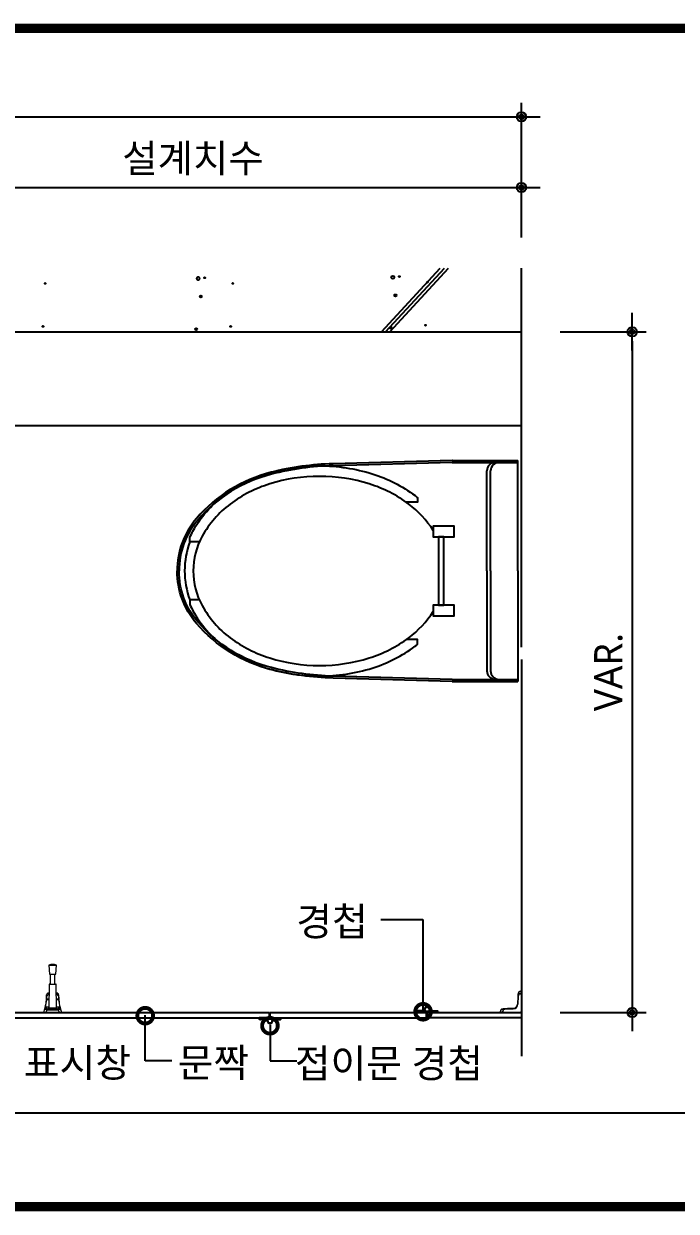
# Model space of a CAD drawing. Extents: x -256 to 8104, y -176 to 5714.
# Drawn here: x 3790 to 4485, y 2764 to 4029 of the extents above; entities that cross this region are included whole.
import ezdxf
from ezdxf.enums import TextEntityAlignment as Align

# ---------------------------------------------------------------- set-up
doc = ezdxf.new("R2010")
doc.units = 0
doc.header["$LTSCALE"] = 30
doc.layers.get('0').update_dxf_attribs({"linetype": 'CONTINUOUS'})
doc.layers.get('DEFPOINTS').update_dxf_attribs({"linetype": 'CONTINUOUS'})
for name, color, linetype in [('0_toilet', 6, 'CONTINUOUS'), ('DIM', 7, 'CONTINUOUS'), ('HAT', 8, 'CONTINUOUS'), ('경첩', 4, 'CONTINUOUS'), ('문자', 3, 'CONTINUOUS'), ('부자재', 4, 'CONTINUOUS'), ('옷걸이', 4, 'CONTINUOUS'), ('치수', 1, 'CONTINUOUS'), ('해치', 8, 'CONTINUOUS')]:
    doc.layers.add(name, color=color, linetype=linetype)
doc.styles.add('돋움', font='malgun.ttf')
doc.dimstyles.new('10', dxfattribs={"dimscale": 10, "dimtxt": 3, "dimasz": 1, "dimexe": 1.5, "dimexo": 2, "dimgap": 1, "dimtad": 1, "dimdec": 0, "dimlunit": 6, "dimtxsty": '돋움', "dimblk": 'DIMDOT', "dimcen": -1, "dimdle": 1.5, "dimclrt": 3, "dimazin": 3, "dimtfac": 1, "dimtdec": 0, "dimtix": 1, "dimtmove": 2, "dimatfit": 3, "dimldrblk": 'DIMDOT', "dimarcsym": 0})

# ---------------------------------------------------------------- blocks, each defined once
blk = doc.blocks.new('DIMDOT')
at = {"linetype": 'Continuous'}
blk.add_line((-2, 0), (2, 0), dxfattribs=at)
for radius in [0.5, 0.25]:
    blk.add_circle((0, 0), radius, dxfattribs=at)
blk = doc.blocks.new('*D20')
at = {"layer": 'DEFPOINTS', "color": 0}
for p in [(4341.3, 3701.1), (4341.3, 2976.1), (4438.2, 2976.1)]:
    blk.add_point(p, dxfattribs=at)
at = {"layer": 'DIM', "color": 0, "lineweight": -2, "ltscale": 10}
for p, q in [((4361.3, 3701.1), (4453.2, 3701.1)), ((4438.2, 3691.1), (4438.2, 2986.1)), ((4361.3, 2976.1), (4453.2, 2976.1))]:
    blk.add_line(p, q, dxfattribs=at)
at = {"layer": 'DIM', "color": 0, "lineweight": -2, "xscale": 10, "yscale": 10, "zscale": 10}
for p, rotation in [((4438.2, 3701.1), 90), ((4438.2, 2976.1), 270)]:
    blk.add_blockref('DIMDOT', p, dxfattribs=dict(at, rotation=rotation))
at = {"layer": 'DIM', "color": 3, "insert": (4412.9, 3338.6), "char_height": 30, "attachment_point": 5, "rotation": 90, "style": '돋움'}
blk.add_mtext('VAR.', dxfattribs=at)
blk = doc.blocks.new('_DOTSMALL')
at = {"color": 0, "linetype": 'ByBlock', "const_width": 0.5}
blk.add_lwpolyline([(-0.0625, 0, 1), (0.0625, 0, 1)], format="xyb", close=True, dxfattribs=at)
blk = doc.blocks.new('A$C63EC304E')
at = {"layer": '치수', "color": 1, "xscale": 2.5, "yscale": 2.5, "zscale": 2.5, "rotation": 234.3098741996962}
blk.add_blockref('_DOTSMALL', (0.312, 0.312), dxfattribs=at)
blk = doc.blocks.new('A$C2BC9653E')
at = {"layer": '치수', "xscale": 0.3333333333333333, "yscale": 0.3333333333333333, "zscale": 0.3333333333333333}
blk.add_blockref('A$C63EC304E', (0, 0), dxfattribs=at)
blk = doc.blocks.new('A$C7FC71301')
at = {"layer": '치수', "rotation": 180}
blk.add_blockref('A$C2BC9653E', (0.208, 0.208), dxfattribs=at)
blk = doc.blocks.new('A$C4A20372B')
at = {"layer": '치수'}
blk.add_blockref('A$C7FC71301', (0, 0), dxfattribs=at)
blk = doc.blocks.new('A$C566469F5')
at = {"layer": '치수'}
blk.add_blockref('A$C4A20372B', (0, 0), dxfattribs=at)
blk = doc.blocks.new('A$C7E317CD4')
at = {"layer": '해치', "xscale": 2, "yscale": 2, "zscale": 2}
blk.add_blockref('A$C566469F5', (0, 0), dxfattribs=at)
blk = doc.blocks.new('A$C601D7F27')
at = {"layer": '치수'}
blk.add_blockref('A$C7E317CD4', (0, 0), dxfattribs=at)
blk = doc.blocks.new('A$C38802C08')
at = {"layer": '치수'}
blk.add_blockref('A$C601D7F27', (0, 0), dxfattribs=at)
blk = doc.blocks.new('A$C10E41893')
at = {"layer": '부자재'}
for p, q in [((6.5, 0), (6.5, 196)), ((123.3, 196), (6.5, 196)), ((123.3, 192.5), (6.5, 192.5)), ((54.8, 0), (54.8, 177.5)), ((61.4, 0), (61.4, 177.5)), ((6.5, 0), (6.5, -196)), ((54.8, 0), (54.8, -177.5)), ((61.4, 0), (61.4, -177.5)), ((123.3, -192.5), (6.5, -192.5)), ((123.3, -196), (6.5, -196))]:
    blk.add_line(p, q, dxfattribs=at)
for points in [[(122.7, 196, -0.012538), (123.3, 196), (334.6, 190.3, -0.055395), (444.7, 175.1, -0.154276), (576.9, 93.3, -0.179504), (611.5, 0, -0.179504)], [(122.8, 192.5, -0.012538), (123.2, 192.5), (334.5, 186.8, -0.055395), (443.8, 171.7, -0.154276), (574.3, 91, -0.179504), (608, 0, -0.179504)], [(572, 51.4), (588.8, 51.4), (588.8, 59.6, 0.021185), (583.3, 70.7, 0.106084), (528.4, 133.7, 0.085733), (452.6, 172.4, 0.075373), (358.7, 186.6, 0.075373), (264.8, 172.4, 0.085733), (189, 133.7, 0.007337), (184.4, 130.1), (184.4, 122), (204.7, 122)], [(156.7, -72, 0.089162), (200.2, -118.7, 0.085733), (270.3, -154.5, 0.075373), (358.7, -167.9, 0.075373), (447.1, -154.5, 0.085733), (517.2, -118.7, 0.106084), (567, -61.6, 0.126931), (582.8, 0, 0.126931), (567, 61.6, 0.106084), (517.2, 118.7, 0.085733), (447.1, 154.5, 0.075373), (358.7, 167.9, 0.075373), (270.3, 154.5, 0.085733), (200.2, 118.7, 0.089162), (156.7, 72)], [(588.8, -51.4, 0.090214), (598.2, 0, 0.090214), (588.8, 51.4, 0.106084)], [(122.7, -196, 0.012538), (123.3, -196), (334.6, -190.3, 0.055395), (444.7, -175.1, 0.154276), (576.9, -93.3, 0.179504), (611.5, 0, 0.179504)], [(122.8, -192.5, 0.012538), (123.2, -192.5), (334.5, -186.8, 0.055395), (443.8, -171.7, 0.154276), (574.3, -91, 0.179504), (608, 0, 0.179504)], [(572, -51.4), (588.8, -51.4), (588.8, -59.6, -0.021185), (583.3, -70.7, -0.106084), (528.4, -133.7, -0.085733), (452.6, -172.4, -0.075373), (358.7, -186.6, -0.075373), (264.8, -172.4, -0.085733), (189, -133.7, -0.007337), (184.4, -130.1), (184.4, -122), (204.7, -122)]]:
    blk.add_lwpolyline(points, format="xyb", dxfattribs=at)
blk.add_lwpolyline([(138, -60.8), (119.3, -60.8), (119.3, -79.5), (156.7, -79.5), (156.7, -60.8), (138, -60.8), (147.3, -60.8), (147.3, 60.8), (138, 60.8), (156.7, 60.8), (156.7, 79.5), (119.3, 79.5), (119.3, 60.8), (138, 60.8), (138, -60.8), (119.3, -60.8)], dxfattribs=at)
for centre, start, end in [((39.8, 177.5), 0, 90), ((46.4, 177.5), 0, 90), ((39.8, -177.5), 270, 0), ((46.4, -177.5), 270, 0)]:
    blk.add_arc(centre, 15, start, end, dxfattribs=at)
blk = doc.blocks.new('*D35')
at = {"layer": 'DEFPOINTS', "color": 0}
for p in [(4320.2, 3854.6), (3620.2, 3781.5), (4320.2, 3781.5)]:
    blk.add_point(p, dxfattribs=at)
at = {"layer": 'DIM', "color": 0, "lineweight": -2}
for p, q in [((3620.2, 3801.5), (3620.2, 3869.6)), ((4320.2, 3801.5), (4320.2, 3869.6)), ((3630.2, 3854.6), (4310.2, 3854.6))]:
    blk.add_line(p, q, dxfattribs=at)
at = {"layer": 'DIM', "color": 0, "lineweight": -2, "xscale": 10, "yscale": 10, "zscale": 10, "rotation": 180}
blk.add_blockref('DIMDOT', (3620.2, 3854.6), dxfattribs=at)
at = {"layer": 'DIM', "color": 0, "lineweight": -2, "xscale": 10, "yscale": 10, "zscale": 10}
blk.add_blockref('DIMDOT', (4320.2, 3854.6), dxfattribs=at)
at = {"layer": 'DIM', "color": 3, "insert": (3970.2, 3884.3), "char_height": 30, "attachment_point": 5, "style": '돋움'}
blk.add_mtext('설계치수', dxfattribs=at)
blk = doc.blocks.new('*D36')
at = {"layer": 'DEFPOINTS', "color": 0}
for p in [(4320.2, 3930), (2620.2, 3781.5), (4320.2, 3781.5)]:
    blk.add_point(p, dxfattribs=at)
at = {"layer": 'DIM', "color": 0, "lineweight": -2}
for p, q in [((2620.2, 3801.5), (2620.2, 3945)), ((4320.2, 3801.5), (4320.2, 3945)), ((2630.2, 3930), (4310.2, 3930))]:
    blk.add_line(p, q, dxfattribs=at)
at = {"layer": 'DIM', "color": 0, "lineweight": -2, "xscale": 10, "yscale": 10, "zscale": 10, "rotation": 180}
blk.add_blockref('DIMDOT', (2620.2, 3930), dxfattribs=at)
at = {"layer": 'DIM', "color": 0, "lineweight": -2, "xscale": 10, "yscale": 10, "zscale": 10}
blk.add_blockref('DIMDOT', (4320.2, 3930), dxfattribs=at)
at = {"layer": 'DIM', "color": 3, "insert": (3470.2, 3959.6), "char_height": 30, "attachment_point": 5, "style": '돋움'}
blk.add_mtext('설계치수', dxfattribs=at)
blk = doc.blocks.new('FOLDING_06')
for p, q in [((4320.2, 3365.2), (4320.2, 3768.8)), ((2620.2, 3701.1), (4320.2, 3701.1)), ((2620.2, 3601.1), (4320.2, 3601.1)), ((4320.2, 3351.9), (4320.2, 2929.3))]:
    blk.add_line(p, q)
at = {"color": 8}
for p, q in [((2484.2, 2869.2), (4446.7, 2869.2)), ((4446.7, 2869.2), (5832, 2869.2))]:
    blk.add_line(p, q, dxfattribs=at)
at = {"color": 8, "const_width": 10}
for points in [[(2484.2, 4024.2), (5832, 4024.2)], [(47.4, 2769.2), (5832, 2769.2)]]:
    blk.add_lwpolyline(points, dxfattribs=at)
at = {"layer": '0_toilet'}
for p, q in [((3740, 2976.1), (4051.8, 2976.1)), ((4051.8, 2970.1), (4051.8, 2976.1)), ((4052.5, 2976.1), (4219.2, 2976.1)), ((4052.5, 2970.1), (4052.5, 2976.1)), ((4219.2, 2970.1), (4219.2, 2976.1)), ((4220, 2976.1), (4320.2, 2976.1)), ((4220, 2970.1), (4220, 2976.1)), ((3740, 2970.1), (4051.8, 2970.1)), ((4052.5, 2970.1), (4219.2, 2970.1)), ((4320.2, 2970.1), (4220, 2970.1))]:
    blk.add_line(p, q, dxfattribs=at)
at = {"layer": '경첩', "color": 4, "linetype": 'Continuous', "lineweight": 15}
for p, q in [((4319.1, 2998.3), (4319.1, 2998.6)), ((4320.2, 2998.6), (4319.1, 2998.6)), ((4319.1, 2998.3), (4320.2, 2998.3)), ((4320.2, 2998.3), (4320.2, 2998.6)), ((4320.2, 2996.2), (4320.2, 2998.3)), ((4316.1, 2987), (4316, 2986)), ((4316, 2986), (4316.2, 2985.8)), ((4316, 2986), (4316, 2985.9)), ((4316, 2985.9), (4316.2, 2985.7)), ((4316, 2985.9), (4316, 2985.6)), ((4316, 2985.6), (4316.2, 2985.4)), ((4316, 2985.6), (4316, 2985.5)), ((4316, 2985.5), (4316.2, 2985.3)), ((4316, 2985.5), (4316, 2984.9)), ((4316.2, 2990.5), (4316.1, 2987.6)), ((4316.1, 2987.6), (4316.3, 2987.4)), ((4316.1, 2987.6), (4316.3, 2987.4)), ((4316.1, 2987.6), (4316.1, 2987.2)), ((4316.1, 2987.2), (4316.3, 2987)), ((4316.1, 2987), (4316.3, 2986.7)), ((4316.6, 2993.8), (4316.2, 2984.8)), ((4316.3, 2991.5), (4316.2, 2990.8)), ((4316.2, 2990.8), (4316.5, 2990.6)), ((4316.2, 2990.5), (4316.5, 2990.3)), ((4316.4, 2995.2), (4316.3, 2992.5)), ((4316.3, 2992.5), (4316.6, 2992.3)), ((4316.3, 2991.8), (4316.5, 2991.6)), ((4316.3, 2991.5), (4316.5, 2991.3)), ((4316.4, 2995.2), (4316.7, 2995)), ((4316.5, 2984.8), (4316.9, 2993.8)), ((4316.7, 2996.3), (4316.6, 2993.8)), ((4316.6, 2995.8), (4316.7, 2995.7)), ((4316.9, 2994.9), (4317, 2996.3)), ((4319, 2996.1), (4319, 2996.2)), ((4319, 2996.2), (4320.2, 2996.2)), ((4319, 2996.1), (4319, 2995.8)), ((4320.2, 2996.1), (4319, 2996.1)), ((4319, 2995.8), (4320.2, 2995.8)), ((4320.2, 2995.8), (4320.2, 2996.1)), ((4320.2, 2995.8), (4320.2, 2977.6)), ((4298, 2977.2), (4297.7, 2977.2)), ((4297.7, 2977.2), (4297.7, 2976.1)), ((4297.7, 2976.1), (4298, 2976.1)), ((4298, 2976.1), (4298, 2977.2)), ((4298, 2976.1), (4300.1, 2976.1)), ((4302.5, 2979.7), (4300, 2979.5)), ((4300, 2979.3), (4301.4, 2979.4)), ((4300.1, 2976.1), (4300.1, 2977.3)), ((4300.1, 2977.3), (4300.2, 2977.3)), ((4300.2, 2977.3), (4300.5, 2977.3)), ((4300.2, 2977.3), (4300.2, 2976.1)), ((4300.2, 2976.1), (4300.5, 2976.1)), ((4300.5, 2979.7), (4300.6, 2979.8)), ((4300.5, 2979.7), (4300.6, 2979.6)), ((4300.5, 2976.1), (4300.5, 2977.3)), ((4318.7, 2976.1), (4300.5, 2976.1)), ((4303.8, 2980), (4300.6, 2979.8)), ((4311.4, 2980.1), (4302.5, 2979.7)), ((4302.5, 2979.4), (4311.5, 2979.8)), ((4303.8, 2980), (4304, 2979.7)), ((4304.4, 2980), (4304.7, 2979.8)), ((4304.8, 2980), (4305, 2979.8)), ((4308.2, 2980.2), (4305.5, 2980.1)), ((4305.5, 2980.1), (4305.7, 2979.8)), ((4308.2, 2980.2), (4308.4, 2979.9)), ((4308.8, 2980.2), (4309.1, 2980)), ((4309.2, 2980.2), (4309.4, 2980)), ((4309.8, 2980.3), (4310.1, 2980)), ((4311.2, 2980.3), (4309.8, 2980.3)), ((4311.2, 2980.3), (4311.4, 2980.1)), ((4311.4, 2980.3), (4311.2, 2980.3)), ((4312.4, 2980.5), (4312.6, 2980.3)), ((4313, 2980.7), (4313.2, 2980.5)), ((4313.2, 2980.8), (4313.4, 2980.6)), ((4313.7, 2981), (4313.9, 2980.8)), ((4313.9, 2981.2), (4314.1, 2981)), ((4315, 2982.2), (4315.2, 2982)), ((4315.1, 2982.4), (4315.3, 2982.2)), ((4315.4, 2982.8), (4315.6, 2982.7)), ((4315.5, 2983.1), (4315.7, 2982.9)), ((4315.7, 2983.5), (4315.9, 2983.3)), ((4316, 2983.8), (4315.8, 2984)), ((4315.8, 2984), (4316, 2983.8)), ((4315.9, 2984.6), (4316.2, 2984.4)), ((4315.9, 2984.4), (4316.1, 2984.1))]:
    blk.add_line(p, q, dxfattribs=at)
at = {"layer": '경첩', "color": 4, "linetype": 'Continuous', "lineweight": 15, "flags": 128}
for points in [[(4316.1, 2987.6), (4316.1, 2987.6), (4316.1, 2987.6)], [(4316.1, 2987.2), (4316.1, 2987.1), (4316.1, 2987), (4316.1, 2987)], [(4316.3, 2992.5), (4316.3, 2992.4), (4316.3, 2992.3), (4316.3, 2992.1), (4316.3, 2992), (4316.3, 2992), (4316.3, 2991.9), (4316.3, 2991.9), (4316.3, 2991.8)], [(4316.5, 2995.7), (4316.5, 2995.6), (4316.5, 2995.5), (4316.5, 2995.4), (4316.4, 2995.2)], [(4316.5, 2995.7), (4316.5, 2995.8), (4316.5, 2995.8), (4316.5, 2995.8), (4316.5, 2995.8), (4316.5, 2995.8), (4316.5, 2995.8), (4316.6, 2995.8), (4316.6, 2995.8)], [(4316.6, 2993.8), (4316.6, 2993.8), (4316.6, 2993.8), (4316.7, 2993.8), (4316.7, 2993.8), (4316.7, 2993.8), (4316.8, 2993.8), (4316.8, 2993.8), (4316.9, 2993.8)], [(4317, 2996.3), (4316.9, 2996.3), (4316.9, 2996.3), (4316.9, 2996.3), (4316.8, 2996.3), (4316.8, 2996.3), (4316.8, 2996.3), (4316.8, 2996.3), (4316.7, 2996.3)], [(4300, 2979.3), (4300, 2979.3), (4300, 2979.4), (4300, 2979.4), (4300, 2979.5), (4300, 2979.5), (4300, 2979.5), (4300, 2979.5), (4300, 2979.5)], [(4302.5, 2979.7), (4302.5, 2979.7), (4302.5, 2979.6), (4302.5, 2979.6), (4302.5, 2979.6), (4302.5, 2979.5), (4302.5, 2979.5), (4302.5, 2979.5), (4302.5, 2979.4)], [(4304.4, 2980), (4304.4, 2980), (4304.4, 2980), (4304.3, 2980), (4304.2, 2980), (4304.1, 2980), (4304, 2980), (4303.9, 2980), (4303.8, 2980)], [(4305.5, 2980.1), (4305.3, 2980), (4305.2, 2980), (4305.1, 2980), (4305, 2980), (4304.9, 2980), (4304.9, 2980), (4304.8, 2980), (4304.8, 2980), (4304.8, 2980)], [(4308.8, 2980.2), (4308.8, 2980.2), (4308.8, 2980.2), (4308.7, 2980.2), (4308.6, 2980.2), (4308.5, 2980.2), (4308.4, 2980.2), (4308.3, 2980.2), (4308.2, 2980.2)], [(4309.8, 2980.3), (4309.7, 2980.3), (4309.6, 2980.2), (4309.5, 2980.2), (4309.4, 2980.2), (4309.3, 2980.2), (4309.2, 2980.2), (4309.2, 2980.2), (4309.2, 2980.2)], [(4311.4, 2980.1), (4311.4, 2980.1), (4311.4, 2980.1), (4311.4, 2980), (4311.4, 2980), (4311.5, 2980), (4311.5, 2979.9), (4311.5, 2979.9), (4311.5, 2979.8)], [(4315.8, 2984), (4315.8, 2984), (4315.8, 2984)], [(4315.9, 2984.6), (4315.9, 2984.4), (4315.9, 2984.4)], [(4316.2, 2984.8), (4316.2, 2984.8), (4316.2, 2984.8), (4316.2, 2984.8), (4316.3, 2984.8), (4316.3, 2984.8), (4316.4, 2984.8), (4316.4, 2984.8), (4316.5, 2984.8)]]:
    blk.add_lwpolyline(points, dxfattribs=at)
at = {"layer": '경첩', "color": 4, "linetype": 'Continuous', "lineweight": 15}
for centre, radius, start, end in [((4319.1, 2996.2), 2.35, 90, 177.3017), ((4319.1, 2996.2), 2.1, 90, 177.3017), ((4319, 2993.7), 2.35, 90, 177.3017), ((4319, 2993.7), 2.1, 90, 177.3017), ((4300.1, 2977.2), 2.35, 92.6983, 180), ((4300.1, 2977.2), 2.1, 92.6983, 180), ((4302.6, 2977.3), 2.35, 92.6983, 180), ((4302.6, 2977.3), 2.1, 92.6983, 180), ((4311.2, 2985.1), 5, 272.6983, 357.3017), ((4311.2, 2985.1), 4.75, 272.6983, 285), ((4311.2, 2985.1), 5.25, 272.6983, 357.3017), ((4311.2, 2985.1), 4.75, 284.9998, 291.7506), ((4311.2, 2985.1), 4.75, 294.9948, 301.2998), ((4311.2, 2985.1), 4.75, 301.2991, 304.3858), ((4311.2, 2985.1), 4.75, 304.3849, 322.5608), ((4311.2, 2985.1), 4.75, 322.5612, 325.6145), ((4311.2, 2985.1), 4.75, 325.6151, 331.8264), ((4311.2, 2985.1), 4.75, 335.0052, 340.234), ((4311.2, 2985.1), 4.75, 340.234, 346.7569), ((4311.2, 2985.1), 4.75, 346.8377, 351.3944), ((4311.2, 2985.1), 4.75, 354.0912, 357.3017), ((4318.7, 2977.6), 1.5, 270, 0)]:
    blk.add_arc(centre, radius, start, end, dxfattribs=at)
at = {"layer": '부자재'}
for p, q in [((4208.1, 2977), (4208.1, 2976.1)), ((4218.8, 2976.1), (4208.1, 2976.1)), ((4215.9, 2978.1), (4208.7, 2977.6)), ((4209.4, 2977.1), (4209.4, 2976.1)), ((4219.6, 2976.6), (4219.6, 2975.8)), ((4219.9, 2975.8), (4219.6, 2975.8)), ((4219.9, 2976.6), (4219.9, 2975.8)), ((4220.3, 2976.1), (4231.3, 2976.1)), ((4220.3, 2976.1), (4220.3, 2976.1)), ((4222.6, 2978.2), (4230.8, 2977.6)), ((4230.1, 2977.1), (4230.1, 2976.1)), ((4231.3, 2977), (4231.3, 2976.1)), ((4040.7, 2969.1), (4040.7, 2970.1)), ((4051.3, 2970.1), (4040.7, 2970.1)), ((4048.4, 2968), (4041.2, 2968.5)), ((4041.9, 2969), (4041.9, 2970.1)), ((4052.1, 2969.5), (4052.1, 2970.3)), ((4052.4, 2970.3), (4052.1, 2970.3)), ((4052.4, 2969.5), (4052.4, 2970.3)), ((4052.9, 2970.1), (4063.8, 2970.1)), ((4052.9, 2970), (4052.9, 2970.1)), ((4055.1, 2967.9), (4063.3, 2968.5)), ((4062.6, 2969), (4062.6, 2970.1)), ((4063.8, 2969.1), (4063.8, 2970.1))]:
    blk.add_line(p, q, dxfattribs=at)
at = {"layer": '부자재', "color": 1}
for centre in [(4219.7, 2979.3), (4052.3, 2966.9)]:
    blk.add_circle(centre, 2.34, dxfattribs=at)
at = {"layer": '부자재'}
for centre, radius, start, end in [((4208.8, 2977), 0.7, 101.7765, 181.6712), ((4210.2, 2976.9), 0.884, 113.4077, 164.5497), ((4215.8, 2979.4), 1.29, 272.9231, 352.4724), ((4219.7, 2979.3), 2.62, 270, 180), ((4220.1, 2975), 1.65, 102.5267, 141.5475), ((4219.4, 2975), 1.65, 43.1003, 77.4733), ((4219.8, 2978.9), 2.86, 280.084, 345.9792), ((4223.6, 2979.4), 1.29, 187.5276, 267.0769), ((4229.2, 2976.9), 0.884, 15.4503, 67.3004), ((4230.6, 2977), 0.7, 358.3288, 78.2235), ((4041.4, 2969.2), 0.7, 178.3288, 258.2235), ((4042.8, 2969.2), 0.884, 195.4503, 246.5923), ((4048.4, 2966.7), 1.29, 7.5276, 87.0769), ((4052.3, 2966.9), 2.62, 180, 90), ((4052.6, 2971.1), 1.65, 218.4525, 257.4733), ((4051.9, 2971.1), 1.65, 282.5267, 316.8997), ((4052.4, 2967.2), 2.86, 14.0208, 79.916), ((4056.2, 2966.7), 1.29, 92.9231, 172.4724), ((4061.7, 2969.2), 0.884, 292.6996, 344.5497), ((4063.2, 2969.2), 0.7, 281.7765, 1.6712)]:
    blk.add_arc(centre, radius, start, end, dxfattribs=at)
at = {"layer": '옷걸이', "lineweight": 15}
for p, q in [((3816.7, 3026.4), (3817.5, 3016.9)), ((3816.7, 3026.4), (3824.7, 3026.4)), ((3824, 3016.9), (3824.7, 3026.4)), ((3817.5, 3016.9), (3824, 3016.9)), ((3818.2, 3016.9), (3818.2, 3006.1)), ((3823.2, 3006.1), (3823.2, 3016.9)), ((3817, 3005.8), (3816.8, 2980.6)), ((3824.5, 3005.8), (3817, 3005.8)), ((3817.2, 3006.1), (3820.7, 3006.1)), ((3820.7, 3006.1), (3824.2, 3006.1)), ((3824.7, 2980.6), (3824.5, 3005.8)), ((3816.8, 2989.6), (3814.4, 2989.6)), ((3814.5, 2990.4), (3816.8, 2990.4)), ((3816.9, 2996.7), (3816.8, 2996.7)), ((3816.8, 2996.7), (3816.8, 2996.6)), ((3816.9, 2996.6), (3816.8, 2996.6)), ((3816.8, 2995.1), (3816.8, 2994.7)), ((3816.8, 2995.1), (3816.9, 2995.1)), ((3816.9, 2994.7), (3816.8, 2994.7)), ((3824.7, 2996.7), (3824.6, 2996.7)), ((3824.7, 2996.6), (3824.6, 2996.6)), ((3824.6, 2995.1), (3824.7, 2995.1)), ((3824.7, 2994.7), (3824.6, 2994.7)), ((3824.6, 2990.4), (3827, 2990.4)), ((3827.1, 2989.6), (3824.6, 2989.6)), ((3824.7, 2996.7), (3824.7, 2996.6)), ((3824.7, 2995.1), (3824.7, 2994.7)), ((3811.2, 2976.1), (3812.1, 2978.6)), ((3813.6, 2976.1), (3811.2, 2976.1)), ((3812.1, 2978.6), (3812.1, 2978.6)), ((3812.1, 2978.6), (3812.1, 2978.6)), ((3814.5, 2981.5), (3813, 2981.5)), ((3814.5, 2981.4), (3813, 2981.4)), ((3813.1, 2979.4), (3813, 2979.4)), ((3813, 2979.3), (3813, 2979.3)), ((3828.4, 2979.3), (3813, 2979.3)), ((3814.4, 2978.6), (3813.6, 2976.1)), ((3827.9, 2976.1), (3813.6, 2976.1)), ((3814.4, 2980.9), (3814.5, 2981.5)), ((3814.4, 2978.6), (3814.4, 2979.3)), ((3814.4, 2979.3), (3827, 2979.3)), ((3827, 2978.6), (3814.4, 2978.6)), ((3825.5, 2980.6), (3816, 2980.6)), ((3828.4, 2981.5), (3827, 2981.5)), ((3827, 2981.5), (3827.1, 2980.9)), ((3828.4, 2981.4), (3827, 2981.4)), ((3827, 2978.6), (3827, 2979.3)), ((3827.9, 2976.1), (3827, 2978.6)), ((3830.2, 2976.1), (3827.9, 2976.1)), ((3828.5, 2979.4), (3828.4, 2979.4)), ((3828.4, 2979.3), (3828.4, 2979.3)), ((3828.6, 2979.4), (3828.5, 2979.4)), ((3829.4, 2978.6), (3830.2, 2976.1)), ((3829.4, 2978.6), (3829.4, 2978.6)), ((3829.4, 2978.6), (3829.4, 2978.6))]:
    blk.add_line(p, q, dxfattribs=at)
at = {"layer": '옷걸이', "lineweight": 15, "flags": 128}
for points in [[(3814.1, 2989.6), (3814.2, 2989.6), (3814.2, 2989.6), (3814.2, 2989.6), (3814.2, 2989.6), (3814.3, 2989.6), (3814.3, 2989.6), (3814.3, 2989.6), (3814.4, 2989.6)], [(3816.8, 2996.7), (3816.8, 2996.7), (3816.4, 2996.7), (3816.1, 2996.6), (3815.8, 2996.5), (3815.5, 2996.4), (3815.2, 2996.3), (3815, 2996.1), (3814.7, 2996), (3814.6, 2995.8), (3814.4, 2995.5), (3814.3, 2995.3), (3814.3, 2995.1), (3814.3, 2995)], [(3816.8, 2996.6), (3816.4, 2996.6), (3816, 2996.5), (3815.6, 2996.4), (3815.2, 2996.2), (3814.9, 2996.1), (3814.7, 2995.8), (3814.5, 2995.6), (3814.4, 2995.3), (3814.3, 2995), (3814.3, 2995)], [(3814.3, 2993.5), (3814.4, 2993.7), (3814.5, 2994), (3814.6, 2994.2), (3814.9, 2994.5), (3815.2, 2994.7), (3815.5, 2994.8), (3815.9, 2994.9), (3816.3, 2995), (3816.8, 2995.1)], [(3816.8, 2994.7), (3816.3, 2994.7), (3816, 2994.6), (3815.6, 2994.5), (3815.3, 2994.4), (3815.1, 2994.2), (3814.9, 2994), (3814.7, 2993.8), (3814.6, 2993.5), (3814.6, 2993.3)], [(3827.2, 2995), (3827.2, 2995), (3827.1, 2995.2), (3827.1, 2995.4), (3827, 2995.7), (3826.8, 2995.9), (3826.6, 2996), (3826.4, 2996.2), (3826.2, 2996.4), (3825.9, 2996.5), (3825.6, 2996.6), (3825.2, 2996.6), (3824.9, 2996.7), (3824.7, 2996.7)], [(3827.2, 2995), (3827.1, 2995.2), (3827, 2995.5), (3826.9, 2995.7), (3826.6, 2996), (3826.4, 2996.2), (3826, 2996.3), (3825.6, 2996.5), (3825.2, 2996.6), (3824.7, 2996.6), (3824.7, 2996.6)], [(3824.7, 2995.1), (3825.1, 2995), (3825.5, 2995), (3825.9, 2994.9), (3826.2, 2994.7), (3826.5, 2994.5), (3826.8, 2994.3), (3827, 2994.1), (3827.1, 2993.8), (3827.2, 2993.5)], [(3826.9, 2993.3), (3826.8, 2993.6), (3826.7, 2993.8), (3826.6, 2994), (3826.3, 2994.2), (3826.1, 2994.4), (3825.7, 2994.5), (3825.4, 2994.6), (3825, 2994.7), (3824.7, 2994.7)], [(3827.3, 2989.6), (3827.3, 2989.6), (3827.3, 2989.6), (3827.3, 2989.6), (3827.2, 2989.6), (3827.2, 2989.6), (3827.2, 2989.6), (3827.1, 2989.6), (3827.1, 2989.6)], [(3812.8, 2981.3), (3812.8, 2981.3), (3812.8, 2981.3)], [(3813, 2979.4), (3812.9, 2979.4), (3812.9, 2979.4)], [(3813, 2981.4), (3813, 2981.5), (3813, 2981.4)], [(3813.1, 2979.4), (3813, 2979.3), (3813, 2979.3)], [(3813, 2979.4), (3813, 2979.4), (3813.1, 2979.4)], [(3815.2, 2979.3), (3814.8, 2979.4), (3814.6, 2979.4), (3814.5, 2979.4), (3814.6, 2979.5), (3814.9, 2979.5), (3815, 2979.5)], [(3816.8, 2981.8), (3816.2, 2981.8), (3814.9, 2981.8)], [(3826.6, 2981.8), (3825, 2981.8), (3824.7, 2981.8)], [(3826.5, 2979.5), (3826.8, 2979.5), (3826.9, 2979.4), (3826.9, 2979.4), (3826.8, 2979.4), (3826.4, 2979.4), (3826, 2979.3)], [(3828.4, 2979.3), (3828.4, 2979.3), (3828.4, 2979.4)], [(3828.5, 2979.4), (3828.5, 2979.4), (3828.4, 2979.4)]]:
    blk.add_lwpolyline(points, dxfattribs=at)
at = {"layer": '옷걸이', "lineweight": 15}
for centre, radius, start, end in [((3820.7, 3016.1), 11, 68.7607, 111.2393), ((3817.2, 3005.8), 0.25, 90, 179.5), ((3824.2, 3005.8), 0.25, 0.5, 90), ((3761.5, 2993.8), 52.8, 346.2317, 355.4136), ((3761.5, 2993.8), 53, 346.5097, 355.4136), ((3761.5, 2993.8), 52.8, 355.4136, 356.451), ((3761.5, 2993.8), 52.8, 356.4511, 359.6096), ((3814.4, 2990.6), 0.23, 185.4574, 275.1888), ((3761.5, 2993.8), 52.8, 359.6096, 1.2369), ((3814.5, 2993.5), 0.227, 188.2087, 276.392), ((3780.5, 2993), 34.1, 354.2736, 355.5668), ((3761.5, 2993.6), 53, 356.4511, 359.6096), ((3761.5, 2995.4), 55.3, 359.6189, 1.2073), ((3879.9, 2995.4), 55.3, 178.7927, 180.3811), ((3826.9, 2993.5), 0.227, 263.608, 351.7913), ((3879.9, 2993.6), 53, 180.3904, 183.5489), ((3827, 2990.6), 0.23, 264.8112, 354.5426), ((3861, 2993), 34.1, 184.4333, 185.7264), ((3879.9, 2993.8), 53, 184.5864, 193.4903), ((3879.9, 2993.8), 52.8, 178.7631, 180.3904), ((3879.9, 2993.8), 52.8, 180.3904, 183.5489), ((3879.9, 2993.8), 52.8, 183.5489, 184.5865), ((3879.9, 2993.8), 52.8, 184.5864, 193.7683), ((3762.8, 2993.5), 51.5, 343.2376, 346.2577), ((3813.2, 2978.2), 1.17, 101.397, 160.6752), ((3813, 2978.3), 1, 89.9937, 161.8081), ((3763.2, 2993.7), 51.3, 343.5226, 346.2377), ((3813, 2981.2), 0.25, 90.2728, 166.2395), ((3813, 2981.2), 0.247, 89.2585, 165.9158), ((3812.6, 2981.2), 1.81, 282.0607, 352.5143), ((3812.5, 2981.6), 2.24, 284.8265, 3.5932), ((3814.8, 2981.4), 0.376, 79.9393, 150.5456), ((3814.7, 2981.5), 0.248, 89.5881, 179.723), ((3814.9, 2981.5), 0.307, 84.7786, 118.9817), ((3814.6, 2980.9), 1.43, 284.1057, 346.9245), ((3820.9, 3380.4), 401.1, 269.1968, 270.7316), ((3826.9, 2980.9), 1.44, 193.1186, 255.9655), ((3826.6, 2981.4), 0.4, 32.0092, 97.8083), ((3826.6, 2981.5), 0.271, 58.6344, 97.6053), ((3829, 2981.6), 2.24, 176.3909, 255.1894), ((3826.7, 2981.5), 0.248, 0.277, 90.4119), ((3828.8, 2981.2), 1.8, 186.7864, 258.2605), ((3828.4, 2981.2), 0.25, 13.7617, 89.4531), ((3828.4, 2981.2), 0.247, 14.0842, 90.7415), ((3878.1, 2993.6), 51.2, 193.7584, 196.469), ((3828.4, 2978.3), 1, 18.1919, 90.0063), ((3828.3, 2978.2), 1.16, 19.2937, 79.3942), ((3878.9, 2993.5), 51.7, 193.7493, 196.7564)]:
    blk.add_arc(centre, radius, start, end, dxfattribs=at)
at = {"layer": '치수'}
for p, q in [((4170.4, 3075.1), (4215.3, 3075.1)), ((4215.3, 3075.1), (4215.3, 2978.9)), ((3919.3, 2924.5), (3919.3, 2973)), ((4052.3, 2962.8), (4052.3, 2924.5)), ((3947.8, 2924.5), (3919.3, 2924.5)), ((4052.3, 2924.5), (4080.7, 2924.5))]:
    blk.add_line(p, q, dxfattribs=at)
at = {"layer": '해치'}
for p, q in [((4171, 3701.1), (4233.7, 3768.8)), ((4179.9, 3701.1), (4242.5, 3768.8))]:
    blk.add_line(p, q, dxfattribs=at)
at = {"layer": '해치', "color": 2}
blk.add_line((4175.4, 3701.1), (4238.1, 3768.8), dxfattribs=at)
at = {"layer": '해치'}
for centre, radius in [((3975.7, 3757.8), 1.68), ((3982.7, 3758.6), 0.56), ((4183.2, 3759), 1.68), ((4190.1, 3759.8), 0.56), ((3812.7, 3752.6), 0.56), ((4012.7, 3752.6), 0.56), ((4220.1, 3753.8), 0.56), ((3978.5, 3738.7), 1.12), ((4185.9, 3739.8), 1.12), ((3810.4, 3706.8), 0.559), ((4010.4, 3706.8), 0.559), ((4181.1, 3705.2), 1.12), ((4217.9, 3708), 0.559), ((3973.7, 3703.8), 1.12)]:
    blk.add_circle(centre, radius, dxfattribs=at)
at = {"layer": 'HAT', "xscale": 0.6000000000003638, "yscale": 0.6000000000003638, "zscale": 0.6000000000003638, "rotation": 180}
blk.add_blockref('A$C10E41893', (4320.2, 3446.3), dxfattribs=at)
at = {"layer": '해치', "yscale": 20, "zscale": 20}
for p, xscale, rotation in [((3923.5, 2976.7), -20, 89.9999999999999), ((4211.2, 2980.9), 20, 270)]:
    blk.add_blockref('A$C38802C08', p, dxfattribs=dict(at, xscale=xscale, rotation=rotation))
at = {"layer": '해치', "xscale": -20, "yscale": 20, "rotation": 90.0116696150523}
blk.add_blockref('A$C38802C08', (4056.4, 2966), dxfattribs=at)
at = {"layer": '문자', "style": '돋움'}
for s, p in [('경첩', (4118.4, 3073.4)), ('표시창', (3847.1, 2922.8)), ('문짝', (3992, 2922.8))]:
    blk.add_text(s, height=30.34, dxfattribs=at).set_placement(p, align=Align.MIDDLE)
blk.add_text('접이문 경첩', height=30.34, dxfattribs=at).set_placement((4078.7, 2906.6))
at = {"layer": 'DIM'}
for base, p1, picture, middle in [((4320.2, 3930), (2620.2, 3781.5), '*D36', (3470.2, 3959.6)), ((4320.2, 3854.6), (3620.2, 3781.5), '*D35', (3970.2, 3884.3))]:
    dim = blk.add_linear_dim(base=base, p1=p1, p2=(4320.2, 3781.5), text='설계치수', dimstyle='10', dxfattribs=at)
    dim.commit()
    dim.dimension.update_dxf_attribs({"geometry": picture, "text_midpoint": middle})
at = {"layer": 'DIM', "ltscale": 10}
dim = blk.add_linear_dim(base=(4438.2, 2976.1), p1=(4341.3, 3701.1), p2=(4341.3, 2976.1), angle=90, text='VAR.', dimstyle='10', override={"dimtxsty": '돋움'}, dxfattribs=at)
dim.commit()
dim.dimension.update_dxf_attribs({"geometry": '*D20', "text_midpoint": (4412.9, 3338.6)})

msp = doc.modelspace()

# ---------------------------------------------------------------- block references
msp.add_blockref('FOLDING_06', (0, 0))

doc.saveas('drawing.dxf')
